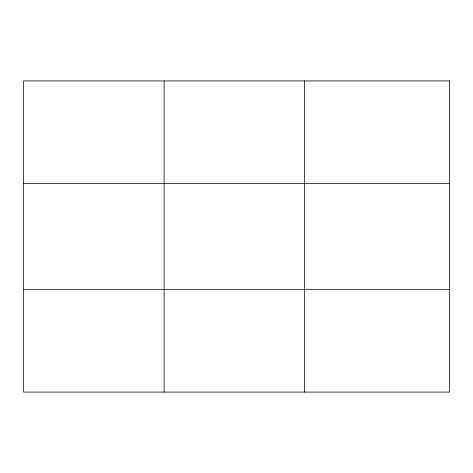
<?xml version="1.0" encoding="UTF-8"?>
<svg xmlns="http://www.w3.org/2000/svg" width="473" height="473" viewBox="0 0 473 473"><rect width="100%" height="100%" fill="white"/><g stroke="black" fill="none" stroke-linecap="round" stroke-linejoin="round"><path stroke-width="0.71" d="M164.131 80.918L164.131 392.082M304.612 80.918L304.612 392.082M23.65 183.601L449.35 183.601M23.65 289.399L449.35 289.399M449.35 80.918L449.35 392.082L23.65 392.082L23.65 80.918L449.35 80.918"/></g></svg>
